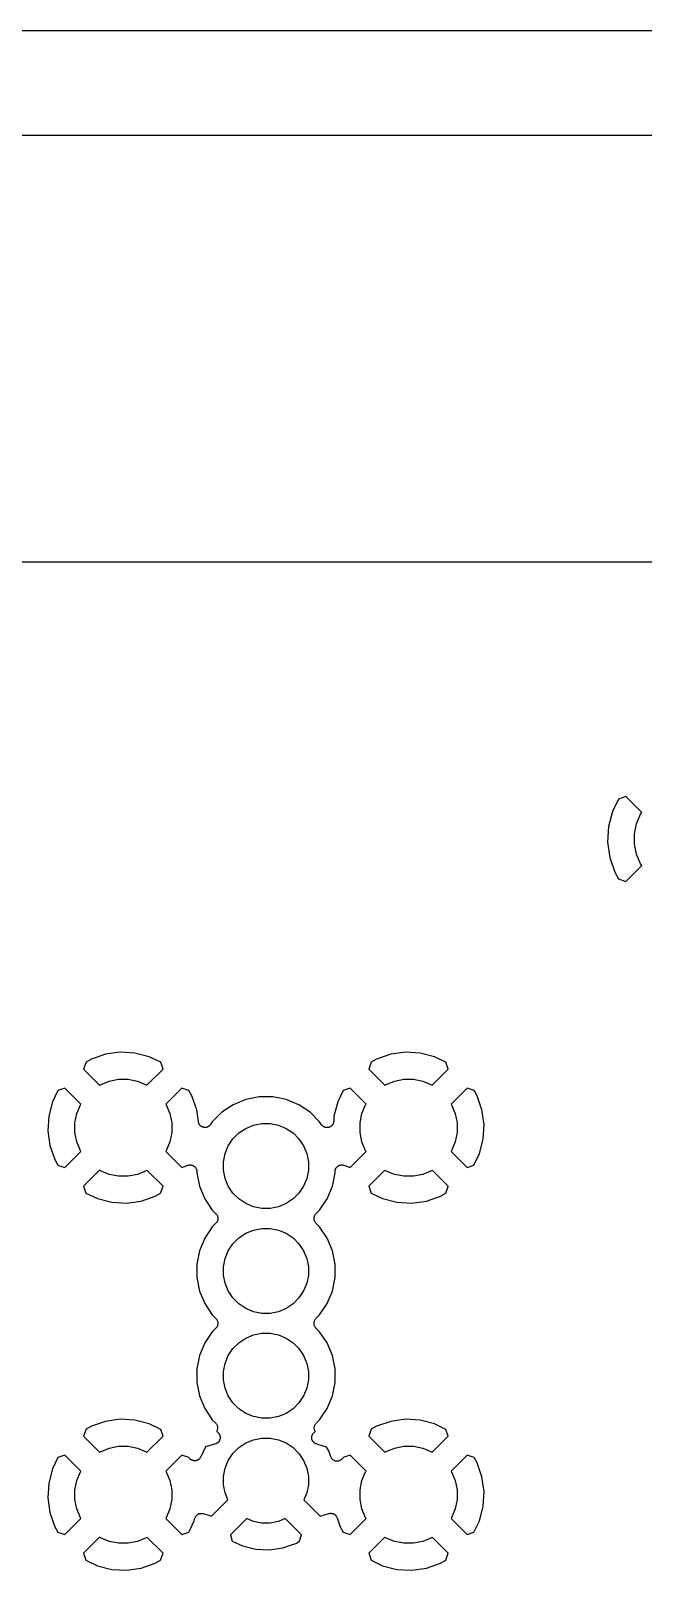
# Model space of a CAD drawing. Extents: x -66 to 211, y -177 to 13.
# Drawn here: x 91.65 to 103.33, y -16.3 to 13.06 of the extents above; entities that cross this region are included whole.
import ezdxf

# ---------------------------------------------------------------- set-up
doc = ezdxf.new("R2010")
doc.units = 0
doc.layers.add('BLACK', color=7, linetype='CONTINUOUS')

msp = doc.modelspace()

# ---------------------------------------------------------------- linework, layer by layer
at = {"layer": 'BLACK', "linetype": 'CONTINUOUS'}
for p, q in [((211.435, 13.0581), (-65.5675, 13.0581)), ((209.435, 11.0581), (-63.5675, 11.0581)), ((73.7108, 2.93375), (104.483, 2.93375)), ((102.859, -1.59703), (102.746, -1.82908)), ((102.999, -1.54631), (102.859, -1.59703)), ((103.303, -1.84957), (102.999, -1.54631)), ((102.746, -1.82908), (102.671, -2.11642)), ((103.206, -2.06351), (103.281, -1.88152)), ((103.281, -1.88152), (103.303, -1.84957)), ((102.671, -2.11642), (102.653, -2.41294)), ((103.167, -2.25671), (103.206, -2.06351)), ((103.167, -2.45369), (103.167, -2.25671)), ((102.653, -2.41294), (102.694, -2.70722)), ((103.206, -2.64689), (103.167, -2.45369)), ((102.694, -2.70722), (102.791, -2.9903)), ((102.999, -3.16409), (103.303, -2.86083)), ((103.281, -2.82888), (103.206, -2.64689)), ((103.303, -2.86083), (103.281, -2.82888)), ((102.791, -2.9903), (102.857, -3.11242)), ((102.857, -3.11242), (102.999, -3.16409)), ((93.3562, -6.42161), (93.0767, -6.461)), ((93.6381, -6.4375), (93.3562, -6.42161)), ((93.9114, -6.50807), (93.6381, -6.4375)), ((98.7962, -6.42161), (98.5167, -6.461)), ((99.0781, -6.4375), (98.7962, -6.42161)), ((99.3514, -6.50807), (99.0781, -6.4375)), ((92.7051, -6.60992), (92.6597, -6.74431)), ((92.6597, -6.74431), (92.9649, -7.04951)), ((92.8077, -6.55505), (92.7051, -6.60992)), ((93.0767, -6.461), (92.8077, -6.55505)), ((93.868, -7.04951), (94.1732, -6.74431)), ((94.1288, -6.61286), (93.9114, -6.50807)), ((94.1732, -6.74431), (94.1288, -6.61286)), ((98.1451, -6.60992), (98.0997, -6.74431)), ((98.0997, -6.74431), (98.4049, -7.04951)), ((98.2477, -6.55505), (98.1451, -6.60992)), ((98.5167, -6.461), (98.2477, -6.55505)), ((99.308, -7.04951), (99.6132, -6.74431)), ((99.5688, -6.61286), (99.3514, -6.50807)), ((99.6132, -6.74431), (99.5688, -6.61286)), ((92.9649, -7.04951), (92.9783, -7.04055)), ((92.9783, -7.04055), (93.1466, -6.97083)), ((93.1466, -6.97083), (93.3254, -6.93528)), ((93.3254, -6.93528), (93.5076, -6.93528)), ((93.5076, -6.93528), (93.6863, -6.97083)), ((93.6863, -6.97083), (93.8546, -7.04055)), ((93.8546, -7.04055), (93.868, -7.04951)), ((98.4049, -7.04951), (98.4183, -7.04055)), ((98.4183, -7.04055), (98.5866, -6.97083)), ((98.5866, -6.97083), (98.7654, -6.93528)), ((98.7654, -6.93528), (98.9476, -6.93528)), ((98.9476, -6.93528), (99.1263, -6.97083)), ((99.1263, -6.97083), (99.2946, -7.04055)), ((99.2946, -7.04055), (99.308, -7.04951)), ((92.169, -7.14791), (92.0643, -7.36536)), ((92.3005, -7.10352), (92.169, -7.14791)), ((92.6057, -7.40872), (92.3005, -7.10352)), ((94.5324, -7.10352), (94.2272, -7.40872)), ((94.6668, -7.1489), (94.5324, -7.10352)), ((94.7217, -7.25156), (94.6668, -7.1489)), ((94.8157, -7.52054), (94.7217, -7.25156)), ((95.752, -7.32293), (95.5122, -7.42228)), ((96.0066, -7.27228), (95.752, -7.32293)), ((96.2663, -7.27228), (96.0066, -7.27228)), ((96.5209, -7.32293), (96.2663, -7.27228)), ((96.7608, -7.42228), (96.5209, -7.32293)), ((97.609, -7.14791), (97.5043, -7.36536)), ((97.7405, -7.10352), (97.609, -7.14791)), ((98.0457, -7.40872), (97.7405, -7.10352)), ((99.9724, -7.10352), (99.6672, -7.40872)), ((100.107, -7.1489), (99.9724, -7.10352)), ((100.117, -7.16807), (100.107, -7.1489)), ((100.162, -7.25156), (100.117, -7.16807)), ((100.256, -7.52054), (100.162, -7.25156)), ((92.0643, -7.36536), (91.9937, -7.63867)), ((92.4915, -7.76917), (92.527, -7.59047)), ((92.527, -7.59047), (92.5967, -7.42213)), ((92.5967, -7.42213), (92.6057, -7.40872)), ((94.2272, -7.40872), (94.2362, -7.42213)), ((94.2362, -7.42213), (94.3059, -7.59047)), ((94.3059, -7.59047), (94.3415, -7.76917)), ((94.8477, -7.74757), (94.8157, -7.52054)), ((95.2963, -7.56652), (95.1127, -7.75011)), ((95.5122, -7.42228), (95.2963, -7.56652)), ((96.9766, -7.56652), (96.7608, -7.42228)), ((97.1602, -7.7501), (96.9766, -7.56652)), ((97.5043, -7.36536), (97.4337, -7.63867)), ((97.9315, -7.76917), (97.967, -7.59047)), ((97.967, -7.59047), (98.0367, -7.42213)), ((98.0367, -7.42213), (98.0457, -7.40872)), ((99.6672, -7.40872), (99.6762, -7.42213)), ((99.6762, -7.42213), (99.7459, -7.59047)), ((99.7459, -7.59047), (99.7815, -7.76917)), ((100.295, -7.80006), (100.256, -7.52054)), ((91.9937, -7.63867), (91.9778, -7.92051)), ((91.9778, -7.92051), (92.0172, -8.20002)), ((92.4915, -7.95138), (92.4915, -7.76917)), ((94.3415, -7.76917), (94.3415, -7.95138)), ((94.8485, -7.75084), (94.8477, -7.74757)), ((94.8488, -7.75419), (94.8485, -7.75084)), ((94.8514, -7.76287), (94.8488, -7.75419)), ((94.8536, -7.77166), (94.8514, -7.76287)), ((94.855, -7.77471), (94.8536, -7.77166)), ((94.856, -7.77794), (94.855, -7.77471)), ((94.8602, -7.78595), (94.856, -7.77794)), ((94.864, -7.79416), (94.8602, -7.78595)), ((94.866, -7.79688), (94.864, -7.79416)), ((94.8675, -7.79985), (94.866, -7.79688)), ((94.8732, -7.80688), (94.8675, -7.79985)), ((94.8786, -7.8142), (94.8732, -7.80688)), ((94.881, -7.81649), (94.8786, -7.8142)), ((94.8831, -7.8191), (94.881, -7.81649)), ((94.8901, -7.82488), (94.8831, -7.8191)), ((94.8967, -7.83104), (94.8901, -7.82488)), ((94.8996, -7.8328), (94.8967, -7.83104)), ((94.9022, -7.83495), (94.8996, -7.8328)), ((94.9102, -7.83928), (94.9022, -7.83495)), ((94.9179, -7.84402), (94.9102, -7.83928)), ((94.921, -7.84519), (94.9179, -7.84402)), ((94.924, -7.8468), (94.921, -7.84519)), ((94.9326, -7.84949), (94.924, -7.8468)), ((94.9411, -7.85265), (94.9326, -7.84949)), ((94.9444, -7.85319), (94.9411, -7.85265)), ((94.9476, -7.85419), (94.9444, -7.85319)), ((94.9566, -7.85516), (94.9476, -7.85419)), ((94.9656, -7.8566), (94.9566, -7.85516)), ((94.9689, -7.85648), (94.9656, -7.8566)), ((94.9723, -7.85684), (94.9689, -7.85648)), ((94.9813, -7.85605), (94.9723, -7.85684)), ((94.9903, -7.85573), (94.9813, -7.85605)), ((94.9936, -7.85496), (94.9903, -7.85573)), ((94.997, -7.85466), (94.9936, -7.85496)), ((95.0057, -7.85213), (94.997, -7.85466)), ((95.0145, -7.85006), (95.0057, -7.85213)), ((95.0175, -7.84867), (95.0145, -7.85006)), ((95.0208, -7.84773), (95.0175, -7.84867)), ((95.0288, -7.84355), (95.0208, -7.84773)), ((95.037, -7.83981), (95.0288, -7.84355)), ((95.0398, -7.83785), (95.037, -7.83981)), ((95.0428, -7.8363), (95.0398, -7.83785)), ((95.0498, -7.83064), (95.0428, -7.8363)), ((95.0572, -7.82537), (95.0498, -7.83064)), ((95.0595, -7.82292), (95.0572, -7.82537)), ((95.0621, -7.82082), (95.0595, -7.82292)), ((95.068, -7.81389), (95.0621, -7.82082)), ((95.0741, -7.8073), (95.068, -7.81389)), ((95.0759, -7.80445), (95.0741, -7.8073)), ((95.0781, -7.80187), (95.0759, -7.80445)), ((95.0791, -7.80041), (95.0781, -7.80187)), ((95.1127, -7.75011), (95.0791, -7.80041)), ((95.6201, -7.96111), (95.7528, -7.87247)), ((95.7528, -7.87247), (95.9002, -7.81141)), ((95.9002, -7.81141), (96.0567, -7.78028)), ((96.0567, -7.78028), (96.2162, -7.78028)), ((96.2162, -7.78028), (96.3727, -7.81141)), ((96.3727, -7.81141), (96.5201, -7.87247)), ((96.5201, -7.87247), (96.6528, -7.96111)), ((97.1956, -7.80305), (97.1602, -7.7501)), ((97.2011, -7.80974), (97.1956, -7.80305)), ((97.2062, -7.81676), (97.2011, -7.80974)), ((97.2089, -7.81931), (97.2062, -7.81676)), ((97.2113, -7.82221), (97.2089, -7.81931)), ((97.218, -7.82771), (97.2113, -7.82221)), ((97.2244, -7.83361), (97.218, -7.82771)), ((97.2276, -7.83558), (97.2244, -7.83361)), ((97.2304, -7.83796), (97.2276, -7.83558)), ((97.2381, -7.84206), (97.2304, -7.83796)), ((97.2455, -7.84661), (97.2381, -7.84206)), ((97.249, -7.84792), (97.2455, -7.84661)), ((97.2523, -7.84969), (97.249, -7.84792)), ((97.2606, -7.85223), (97.2523, -7.84969)), ((97.2687, -7.85526), (97.2606, -7.85223)), ((97.2724, -7.85586), (97.2687, -7.85526)), ((97.276, -7.85696), (97.2724, -7.85586)), ((97.2846, -7.85784), (97.276, -7.85696)), ((97.2932, -7.85923), (97.2846, -7.85784)), ((97.2969, -7.8591), (97.2932, -7.85923)), ((97.3006, -7.85949), (97.2969, -7.8591)), ((97.3093, -7.85868), (97.3006, -7.85949)), ((97.3179, -7.85838), (97.3093, -7.85868)), ((97.3216, -7.85753), (97.3179, -7.85838)), ((97.3253, -7.85718), (97.3216, -7.85753)), ((97.3336, -7.85471), (97.3253, -7.85718)), ((97.3421, -7.85273), (97.3336, -7.85471)), ((97.3455, -7.85118), (97.3421, -7.85273)), ((97.3491, -7.85011), (97.3455, -7.85118)), ((97.3567, -7.84608), (97.3491, -7.85011)), ((97.3646, -7.8425), (97.3567, -7.84608)), ((97.3677, -7.84032), (97.3646, -7.8425)), ((97.371, -7.83857), (97.3677, -7.84032)), ((97.3778, -7.83312), (97.371, -7.83857)), ((97.3848, -7.82808), (97.3778, -7.83312)), ((97.3874, -7.82535), (97.3848, -7.82808)), ((97.3903, -7.82299), (97.3874, -7.82535)), ((97.3958, -7.81634), (97.3903, -7.82299)), ((97.4018, -7.81002), (97.3958, -7.81634)), ((97.4038, -7.80685), (97.4018, -7.81002)), ((97.4062, -7.80396), (97.4038, -7.80685)), ((97.4103, -7.79636), (97.4062, -7.80396)), ((97.4149, -7.78901), (97.4103, -7.79636)), ((97.4163, -7.7855), (97.4149, -7.78901)), ((97.418, -7.78221), (97.4163, -7.7855)), ((97.4206, -7.77395), (97.418, -7.78221)), ((97.4237, -7.76585), (97.4206, -7.77395)), ((97.4244, -7.76214), (97.4237, -7.76585)), ((97.4255, -7.75857), (97.4244, -7.76214)), ((97.4264, -7.74996), (97.4255, -7.75857)), ((97.4279, -7.74141), (97.4264, -7.74996)), ((97.428, -7.73964), (97.4279, -7.74141)), ((97.4337, -7.63867), (97.428, -7.73964)), ((97.9315, -7.95138), (97.9315, -7.76917)), ((99.7815, -7.76917), (99.7815, -7.95138)), ((100.279, -8.08189), (100.295, -7.80006)), ((92.0172, -8.20002), (92.1112, -8.469)), ((92.527, -8.13009), (92.4915, -7.95138)), ((92.5967, -8.29843), (92.527, -8.13009)), ((94.3059, -8.13009), (94.2362, -8.29843)), ((94.3415, -7.95138), (94.3059, -8.13009)), ((95.3576, -8.35401), (95.4186, -8.2066)), ((95.4186, -8.2066), (95.5073, -8.07393)), ((95.5073, -8.07393), (95.6201, -7.96111)), ((96.6528, -7.96111), (96.7656, -8.07393)), ((96.7656, -8.07393), (96.8543, -8.2066)), ((96.8543, -8.2066), (96.9153, -8.35401)), ((97.967, -8.13009), (97.9315, -7.95138)), ((98.0367, -8.29843), (97.967, -8.13009)), ((99.7459, -8.13009), (99.6762, -8.29843)), ((99.7815, -7.95138), (99.7459, -8.13009)), ((100.209, -8.3552), (100.273, -8.10594)), ((100.273, -8.10591), (100.279, -8.08189)), ((100.273, -8.10594), (100.273, -8.10591)), ((92.1112, -8.469), (92.1661, -8.57166)), ((92.3005, -8.61704), (92.6057, -8.31184)), ((92.6057, -8.31184), (92.5967, -8.29843)), ((94.2362, -8.29843), (94.2272, -8.31184)), ((94.2272, -8.31184), (94.5324, -8.61704)), ((95.3265, -8.5105), (95.3576, -8.35401)), ((95.3265, -8.67006), (95.3265, -8.5105)), ((96.9153, -8.35401), (96.9465, -8.5105)), ((96.9465, -8.5105), (96.9465, -8.67006)), ((97.7405, -8.61704), (98.0457, -8.31184)), ((98.0457, -8.31184), (98.0367, -8.29843)), ((99.6762, -8.29843), (99.6672, -8.31184)), ((99.6672, -8.31184), (99.9724, -8.61704)), ((100.104, -8.57265), (100.209, -8.3552)), ((92.1661, -8.57166), (92.3005, -8.61704)), ((92.9649, -8.67105), (92.6597, -8.97625)), ((92.9783, -8.68), (92.9649, -8.67105)), ((93.1466, -8.74973), (92.9783, -8.68)), ((93.3254, -8.78528), (93.1466, -8.74973)), ((93.5076, -8.78528), (93.3254, -8.78528)), ((93.6863, -8.74973), (93.5076, -8.78528)), ((93.8546, -8.68), (93.6863, -8.74973)), ((93.868, -8.67105), (93.8546, -8.68)), ((94.1732, -8.97625), (93.868, -8.67105)), ((94.5324, -8.61704), (94.6508, -8.57706)), ((94.6508, -8.57706), (94.6525, -8.5765)), ((94.6525, -8.5765), (94.6602, -8.57484)), ((94.6602, -8.57484), (94.6677, -8.57263)), ((94.6677, -8.57263), (94.6722, -8.57222)), ((94.6722, -8.57222), (94.6767, -8.57124)), ((94.6767, -8.57124), (94.6846, -8.5711)), ((94.6846, -8.5711), (94.6923, -8.57039)), ((94.6923, -8.57039), (94.6969, -8.57087)), ((94.6969, -8.57087), (94.7015, -8.57078)), ((94.7015, -8.57078), (94.7092, -8.57216)), ((94.7092, -8.57216), (94.717, -8.57298)), ((94.717, -8.57298), (94.7214, -8.57434)), ((94.7214, -8.57434), (94.7259, -8.57515)), ((94.7259, -8.57515), (94.7332, -8.57799)), ((94.7332, -8.57799), (94.7407, -8.58031)), ((94.7407, -8.58031), (94.7447, -8.58249)), ((94.7447, -8.58249), (94.749, -8.58417)), ((94.749, -8.58417), (94.7556, -8.58838)), ((94.7556, -8.58838), (94.7625, -8.5921)), ((94.7625, -8.5921), (94.766, -8.59502)), ((94.766, -8.59502), (94.7699, -8.5975)), ((94.7699, -8.5975), (94.7756, -8.60291)), ((94.7756, -8.60291), (94.7816, -8.60789)), ((94.7816, -8.60789), (94.7845, -8.61145)), ((94.7845, -8.61145), (94.7878, -8.61463)), ((94.7878, -8.61463), (94.7923, -8.62104)), ((94.7923, -8.62104), (94.7972, -8.6271)), ((94.7972, -8.6271), (94.7994, -8.63116)), ((94.7994, -8.63116), (94.802, -8.63492)), ((94.802, -8.63492), (94.8052, -8.64208)), ((94.8052, -8.64208), (94.8089, -8.64899)), ((94.8089, -8.64899), (94.8102, -8.65338)), ((94.8102, -8.65338), (94.8121, -8.65759)), ((94.8121, -8.65759), (94.8138, -8.66523)), ((94.8138, -8.66523), (94.816, -8.67272)), ((94.816, -8.67272), (94.8165, -8.67729)), ((94.8165, -8.67729), (94.8175, -8.68177)), ((94.8175, -8.68177), (94.8177, -8.6896)), ((94.8177, -8.6896), (94.8185, -8.69738)), ((94.8185, -8.69738), (94.8185, -8.72009)), ((94.8185, -8.72009), (94.8691, -8.97473)), ((95.3576, -8.82655), (95.3265, -8.67006)), ((96.9465, -8.67006), (96.9153, -8.82655)), ((97.4152, -8.91742), (97.4545, -8.72009)), ((97.4545, -8.69561), (97.4553, -8.68782)), ((97.4545, -8.69738), (97.4545, -8.69561)), ((97.4545, -8.72009), (97.4545, -8.69738)), ((97.4553, -8.68782), (97.4557, -8.68001)), ((97.4557, -8.68001), (97.4567, -8.67555)), ((97.4567, -8.67555), (97.4572, -8.67098)), ((97.4572, -8.67098), (97.4596, -8.66352)), ((97.4596, -8.66352), (97.4614, -8.65591)), ((97.4614, -8.65591), (97.4633, -8.65173)), ((97.4633, -8.65173), (97.4647, -8.64735)), ((97.4647, -8.64735), (97.4685, -8.6405)), ((97.4685, -8.6405), (97.4718, -8.63338)), ((97.4718, -8.63338), (97.4745, -8.62966)), ((97.4745, -8.62966), (97.4767, -8.62563)), ((97.4767, -8.62563), (97.4817, -8.61964)), ((97.4817, -8.61964), (97.4863, -8.6133)), ((97.4863, -8.6133), (97.4896, -8.61017)), ((97.4896, -8.61017), (97.4926, -8.60665)), ((97.4926, -8.60665), (97.4987, -8.60174)), ((97.4987, -8.60174), (97.5044, -8.59641)), ((97.5044, -8.59641), (97.5083, -8.594)), ((97.5083, -8.594), (97.5119, -8.59112)), ((97.5119, -8.59112), (97.5189, -8.58749)), ((97.5189, -8.58749), (97.5255, -8.58337)), ((97.5255, -8.58337), (97.5298, -8.58176)), ((97.5298, -8.58176), (97.5339, -8.57963)), ((97.5339, -8.57963), (97.5414, -8.57743)), ((97.5414, -8.57743), (97.5487, -8.57468)), ((97.5487, -8.57468), (97.5533, -8.57393)), ((97.5533, -8.57393), (97.5577, -8.57263)), ((97.5577, -8.57263), (97.5655, -8.57193)), ((97.5655, -8.57193), (97.5732, -8.57066)), ((97.5732, -8.57066), (97.5778, -8.5708)), ((97.5778, -8.5708), (97.5823, -8.57039)), ((97.5823, -8.57039), (97.5901, -8.5712)), ((97.5901, -8.5712), (97.5979, -8.57146)), ((97.5979, -8.57146), (97.6024, -8.5725)), ((97.6024, -8.5725), (97.607, -8.57298)), ((97.607, -8.57298), (97.6145, -8.57529)), ((97.6145, -8.57529), (97.6221, -8.57706)), ((97.6221, -8.57706), (97.7405, -8.61704)), ((98.4049, -8.67105), (98.0997, -8.97625)), ((98.4183, -8.68), (98.4049, -8.67105)), ((98.5866, -8.74973), (98.4183, -8.68)), ((98.7654, -8.78528), (98.5866, -8.74973)), ((98.9476, -8.78528), (98.7654, -8.78528)), ((99.1263, -8.74973), (98.9476, -8.78528)), ((99.2946, -8.68), (99.1263, -8.74973)), ((99.308, -8.67105), (99.2946, -8.68)), ((99.6132, -8.97625), (99.308, -8.67105)), ((99.9724, -8.61704), (100.104, -8.57265)), ((92.6597, -8.97625), (92.7041, -9.1077)), ((94.1278, -9.11064), (94.1732, -8.97625)), ((94.8691, -8.97473), (94.9685, -9.21459)), ((95.4186, -8.97396), (95.3576, -8.82655)), ((95.5073, -9.10662), (95.4186, -8.97396)), ((96.8543, -8.97396), (96.7656, -9.10662)), ((96.9153, -8.82655), (96.8543, -8.97396)), ((97.3045, -9.21459), (97.4038, -8.97472)), ((97.4038, -8.97472), (97.4152, -8.91742)), ((97.4152, -8.91742), (97.4152, -8.91742)), ((98.0997, -8.97625), (98.1441, -9.1077)), ((99.5678, -9.11064), (99.6114, -8.98156)), ((99.6114, -8.98156), (99.6115, -8.98147)), ((99.6115, -8.98147), (99.6132, -8.97625)), ((92.7041, -9.1077), (92.9215, -9.21249)), ((92.9215, -9.21249), (93.1949, -9.28306)), ((93.1949, -9.28306), (93.4767, -9.29895)), ((93.4767, -9.29895), (93.7562, -9.25956)), ((93.7562, -9.25956), (94.0252, -9.16551)), ((94.0252, -9.16551), (94.1278, -9.11064)), ((94.9685, -9.21459), (95.1127, -9.43045)), ((95.6201, -9.21945), (95.5073, -9.10662)), ((95.7528, -9.30809), (95.6201, -9.21945)), ((95.9002, -9.36915), (95.7528, -9.30809)), ((96.0567, -9.40028), (95.9002, -9.36915)), ((96.3727, -9.36915), (96.2162, -9.40028)), ((96.5201, -9.30809), (96.3727, -9.36915)), ((96.6528, -9.21945), (96.5201, -9.30809)), ((96.7656, -9.10662), (96.6528, -9.21945)), ((97.1602, -9.43046), (97.3045, -9.21459)), ((98.1441, -9.1077), (98.3615, -9.21249)), ((98.3615, -9.21249), (98.6349, -9.28306)), ((98.6349, -9.28306), (98.9167, -9.29895)), ((98.9167, -9.29895), (99.1962, -9.25956)), ((99.1962, -9.25956), (99.4652, -9.16551)), ((99.4652, -9.16551), (99.5678, -9.11064)), ((95.1127, -9.43045), (95.1827, -9.50048)), ((95.1827, -9.68008), (95.1127, -9.75011)), ((95.1827, -9.50048), (95.1833, -9.50109)), ((95.1904, -9.67077), (95.1827, -9.68008)), ((95.1833, -9.50109), (95.1833, -9.50111)), ((95.1833, -9.50111), (95.1834, -9.50112)), ((95.1834, -9.50112), (95.184, -9.50174)), ((95.184, -9.50174), (95.1915, -9.51118)), ((95.198, -9.66166), (95.1904, -9.67077)), ((95.1915, -9.51118), (95.1989, -9.52037)), ((95.1982, -9.66128), (95.198, -9.66166)), ((95.1985, -9.66093), (95.1982, -9.66128)), ((95.2041, -9.65035), (95.1985, -9.66093)), ((95.1989, -9.52037), (95.1992, -9.52076)), ((95.1992, -9.52076), (95.1994, -9.52111)), ((95.1994, -9.52111), (95.205, -9.5318)), ((95.2098, -9.6399), (95.2041, -9.65035)), ((95.205, -9.5318), (95.2105, -9.54229)), ((95.21, -9.63947), (95.2098, -9.6399)), ((95.2102, -9.63908), (95.21, -9.63947)), ((95.2137, -9.62767), (95.2102, -9.63908)), ((95.2105, -9.54229), (95.2106, -9.54272)), ((95.2106, -9.54272), (95.2108, -9.54312)), ((95.2108, -9.54312), (95.2142, -9.55457)), ((95.2172, -9.61625), (95.2137, -9.62767)), ((95.2142, -9.55457), (95.2176, -9.56605)), ((95.2173, -9.61581), (95.2172, -9.61625)), ((95.2174, -9.61538), (95.2173, -9.61581)), ((95.2186, -9.60352), (95.2174, -9.61538)), ((95.2176, -9.56605), (95.2176, -9.56649)), ((95.2176, -9.56649), (95.2178, -9.56692)), ((95.2178, -9.56692), (95.2188, -9.57882)), ((95.2199, -9.59161), (95.2186, -9.60352)), ((95.2188, -9.57882), (95.2199, -9.59072)), ((95.2199, -9.59072), (95.2199, -9.59117)), ((95.2199, -9.59117), (95.2199, -9.59161)), ((96.2162, -9.40028), (96.0567, -9.40028)), ((97.053, -9.58895), (97.0543, -9.57705)), ((97.053, -9.58939), (97.053, -9.58895)), ((97.053, -9.58984), (97.053, -9.58939)), ((97.0541, -9.60167), (97.053, -9.58984)), ((97.0552, -9.61364), (97.0541, -9.60167)), ((97.0543, -9.57705), (97.0555, -9.56518)), ((97.0553, -9.61407), (97.0552, -9.61364)), ((97.0553, -9.61451), (97.0553, -9.61407)), ((97.0587, -9.62589), (97.0553, -9.61451)), ((97.0555, -9.56518), (97.0556, -9.56475)), ((97.0556, -9.56475), (97.0557, -9.56431)), ((97.0557, -9.56431), (97.0593, -9.55289)), ((97.0621, -9.63744), (97.0587, -9.62589)), ((97.0593, -9.55289), (97.0628, -9.54148)), ((97.0623, -9.63784), (97.0621, -9.63744)), ((97.0624, -9.63827), (97.0623, -9.63784)), ((97.068, -9.64885), (97.0624, -9.63827)), ((97.0628, -9.54148), (97.063, -9.54109)), ((97.063, -9.54109), (97.0631, -9.54066)), ((97.0631, -9.54066), (97.0689, -9.5301)), ((97.0735, -9.65945), (97.068, -9.64885)), ((97.0689, -9.5301), (97.0745, -9.51963)), ((97.0738, -9.65979), (97.0735, -9.65945)), ((97.074, -9.66019), (97.0738, -9.65979)), ((97.0815, -9.6695), (97.074, -9.66019)), ((97.0745, -9.51963), (97.0747, -9.51929)), ((97.0747, -9.51929), (97.075, -9.51889)), ((97.075, -9.51889), (97.0826, -9.50972)), ((97.089, -9.67882), (97.0815, -9.6695)), ((97.0826, -9.50972), (97.0902, -9.50048)), ((97.0896, -9.67943), (97.089, -9.67882)), ((97.0896, -9.67945), (97.0896, -9.67943)), ((97.0896, -9.67947), (97.0896, -9.67945)), ((97.0902, -9.68008), (97.0896, -9.67947)), ((97.0902, -9.50048), (97.1602, -9.43046)), ((97.1602, -9.7501), (97.0902, -9.68008)), ((94.9685, -9.96597), (94.8691, -10.2058)), ((95.1127, -9.75011), (94.9685, -9.96597)), ((95.5073, -10.0739), (95.6201, -9.96111)), ((95.6201, -9.96111), (95.7528, -9.87247)), ((95.7528, -9.87247), (95.9002, -9.81141)), ((95.9002, -9.81141), (96.0567, -9.78028)), ((96.0567, -9.78028), (96.2162, -9.78028)), ((96.2162, -9.78028), (96.3727, -9.81141)), ((96.3727, -9.81141), (96.5201, -9.87247)), ((96.5201, -9.87247), (96.6528, -9.96111)), ((96.6528, -9.96111), (96.7656, -10.0739)), ((97.3045, -9.96597), (97.1602, -9.7501)), ((97.4038, -10.2058), (97.3045, -9.96597)), ((94.8691, -10.2058), (94.8185, -10.4605)), ((95.3576, -10.354), (95.4186, -10.2066)), ((95.4186, -10.2066), (95.5073, -10.0739)), ((96.7656, -10.0739), (96.8543, -10.2066)), ((96.8543, -10.2066), (96.9153, -10.354)), ((97.4545, -10.4605), (97.4038, -10.2058)), ((94.8185, -10.4605), (94.8185, -10.7201)), ((95.3265, -10.5105), (95.3576, -10.354)), ((95.3265, -10.6701), (95.3265, -10.5105)), ((96.9153, -10.354), (96.9465, -10.5105)), ((96.9465, -10.5105), (96.9465, -10.6701)), ((97.4545, -10.7201), (97.4545, -10.4605)), ((94.8185, -10.7201), (94.8691, -10.9747)), ((95.3576, -10.8265), (95.3265, -10.6701)), ((95.4186, -10.974), (95.3576, -10.8265)), ((96.9153, -10.8265), (96.8543, -10.974)), ((96.9465, -10.6701), (96.9153, -10.8265)), ((97.4038, -10.9747), (97.4545, -10.7201)), ((94.8691, -10.9747), (94.9685, -11.2146)), ((95.5073, -11.1066), (95.4186, -10.974)), ((95.6201, -11.2194), (95.5073, -11.1066)), ((96.7656, -11.1066), (96.6528, -11.2194)), ((96.8543, -10.974), (96.7656, -11.1066)), ((97.3045, -11.2146), (97.4038, -10.9747)), ((94.9685, -11.2146), (95.1127, -11.4305)), ((95.1127, -11.4305), (95.1827, -11.5005)), ((95.7528, -11.3081), (95.6201, -11.2194)), ((95.9002, -11.3692), (95.7528, -11.3081)), ((96.0567, -11.4003), (95.9002, -11.3692)), ((96.2162, -11.4003), (96.0567, -11.4003)), ((96.3727, -11.3692), (96.2162, -11.4003)), ((96.5201, -11.3081), (96.3727, -11.3692)), ((96.6528, -11.2194), (96.5201, -11.3081)), ((97.0902, -11.5005), (97.1602, -11.4305)), ((97.1602, -11.4305), (97.3045, -11.2146)), ((95.1827, -11.6801), (95.1127, -11.7501)), ((95.1827, -11.5005), (95.1833, -11.5011)), ((95.1904, -11.6708), (95.1827, -11.6801)), ((95.1833, -11.5011), (95.1833, -11.5011)), ((95.1833, -11.5011), (95.1834, -11.5011)), ((95.1834, -11.5011), (95.184, -11.5017)), ((95.184, -11.5017), (95.1915, -11.5112)), ((95.198, -11.6617), (95.1904, -11.6708)), ((95.1915, -11.5112), (95.1989, -11.5204)), ((95.1982, -11.6613), (95.198, -11.6617)), ((95.1985, -11.6609), (95.1982, -11.6613)), ((95.2041, -11.6503), (95.1985, -11.6609)), ((95.1989, -11.5204), (95.1992, -11.5208)), ((95.1992, -11.5208), (95.1994, -11.5211)), ((95.1994, -11.5211), (95.205, -11.5318)), ((95.2098, -11.6399), (95.2041, -11.6503)), ((95.205, -11.5318), (95.2105, -11.5423)), ((95.21, -11.6395), (95.2098, -11.6399)), ((95.2102, -11.6391), (95.21, -11.6395)), ((95.2137, -11.6277), (95.2102, -11.6391)), ((95.2105, -11.5423), (95.2106, -11.5427)), ((95.2106, -11.5427), (95.2108, -11.5431)), ((95.2108, -11.5431), (95.2142, -11.5546)), ((95.2172, -11.6162), (95.2137, -11.6277)), ((95.2142, -11.5546), (95.2176, -11.566)), ((95.2173, -11.6158), (95.2172, -11.6162)), ((95.2174, -11.6154), (95.2173, -11.6158)), ((95.2186, -11.6035), (95.2174, -11.6154)), ((95.2176, -11.566), (95.2176, -11.5665)), ((95.2176, -11.5665), (95.2178, -11.5669)), ((95.2178, -11.5669), (95.2188, -11.5788)), ((95.2199, -11.5916), (95.2186, -11.6035)), ((95.2188, -11.5788), (95.2199, -11.5907)), ((95.2199, -11.5907), (95.2199, -11.5912)), ((95.2199, -11.5912), (95.2199, -11.5916)), ((97.053, -11.5889), (97.0543, -11.5771)), ((97.053, -11.5894), (97.053, -11.5889)), ((97.053, -11.5898), (97.053, -11.5894)), ((97.0541, -11.6017), (97.053, -11.5898)), ((97.0552, -11.6136), (97.0541, -11.6017)), ((97.0543, -11.5771), (97.0555, -11.5652)), ((97.0553, -11.6141), (97.0552, -11.6136)), ((97.0553, -11.6145), (97.0553, -11.6141)), ((97.0587, -11.6259), (97.0553, -11.6145)), ((97.0555, -11.5652), (97.0556, -11.5647)), ((97.0556, -11.5647), (97.0557, -11.5643)), ((97.0557, -11.5643), (97.0593, -11.5529)), ((97.0621, -11.6374), (97.0587, -11.6259)), ((97.0593, -11.5529), (97.0628, -11.5415)), ((97.0623, -11.6378), (97.0621, -11.6374)), ((97.0624, -11.6383), (97.0623, -11.6378)), ((97.068, -11.6488), (97.0624, -11.6383)), ((97.0628, -11.5415), (97.063, -11.5411)), ((97.063, -11.5411), (97.0631, -11.5407)), ((97.0631, -11.5407), (97.0689, -11.5301)), ((97.0735, -11.6594), (97.068, -11.6488)), ((97.0689, -11.5301), (97.0745, -11.5196)), ((97.0738, -11.6598), (97.0735, -11.6594)), ((97.074, -11.6602), (97.0738, -11.6598)), ((97.0815, -11.6695), (97.074, -11.6602)), ((97.0745, -11.5196), (97.0747, -11.5193)), ((97.0747, -11.5193), (97.075, -11.5189)), ((97.075, -11.5189), (97.0826, -11.5097)), ((97.089, -11.6788), (97.0815, -11.6695)), ((97.0826, -11.5097), (97.0902, -11.5005)), ((97.0896, -11.6794), (97.089, -11.6788)), ((97.0896, -11.6795), (97.0896, -11.6794)), ((97.0902, -11.6801), (97.0896, -11.6795)), ((97.0896, -11.6795), (97.0896, -11.6795)), ((97.1602, -11.7501), (97.0902, -11.6801)), ((94.9685, -11.966), (94.8691, -12.2058)), ((95.1127, -11.7501), (94.9685, -11.966)), ((95.5073, -12.0739), (95.6201, -11.9611)), ((95.6201, -11.9611), (95.7528, -11.8725)), ((95.7528, -11.8725), (95.9002, -11.8114)), ((95.9002, -11.8114), (96.0567, -11.7803)), ((96.0567, -11.7803), (96.2162, -11.7803)), ((96.2162, -11.7803), (96.3727, -11.8114)), ((96.3727, -11.8114), (96.5201, -11.8725)), ((96.5201, -11.8725), (96.6528, -11.9611)), ((96.6528, -11.9611), (96.7656, -12.0739)), ((97.3045, -11.966), (97.1602, -11.7501)), ((97.4038, -12.2058), (97.3045, -11.966)), ((94.8691, -12.2058), (94.8185, -12.4605)), ((95.3576, -12.354), (95.4186, -12.2066)), ((95.4186, -12.2066), (95.5073, -12.0739)), ((96.7656, -12.0739), (96.8543, -12.2066)), ((96.8543, -12.2066), (96.9153, -12.354)), ((97.4545, -12.4605), (97.4038, -12.2058)), ((94.8185, -12.4605), (94.8185, -12.7201)), ((95.3265, -12.5105), (95.3576, -12.354)), ((95.3265, -12.6701), (95.3265, -12.5105)), ((96.9153, -12.354), (96.9465, -12.5105)), ((96.9465, -12.5105), (96.9465, -12.6701)), ((97.4545, -12.7201), (97.4545, -12.4605)), ((94.8185, -12.7201), (94.8691, -12.9747)), ((95.3576, -12.8265), (95.3265, -12.6701)), ((95.4186, -12.974), (95.3576, -12.8265)), ((96.9153, -12.8265), (96.8543, -12.974)), ((96.9465, -12.6701), (96.9153, -12.8265)), ((97.4038, -12.9747), (97.4545, -12.7201)), ((94.8691, -12.9747), (94.9685, -13.2146)), ((95.5073, -13.1066), (95.4186, -12.974)), ((95.6201, -13.2194), (95.5073, -13.1066)), ((96.7656, -13.1066), (96.6528, -13.2194)), ((96.8543, -12.974), (96.7656, -13.1066)), ((97.3045, -13.2146), (97.4038, -12.9747)), ((93.0767, -13.461), (92.8077, -13.555)), ((93.3562, -13.4216), (93.0767, -13.461)), ((93.6381, -13.4375), (93.3562, -13.4216)), ((93.9114, -13.5081), (93.6381, -13.4375)), ((94.9685, -13.2146), (95.1127, -13.4305)), ((95.1127, -13.4305), (95.1782, -13.496)), ((95.1782, -13.496), (95.1788, -13.4966)), ((95.1788, -13.4966), (95.1788, -13.4966)), ((95.1788, -13.4966), (95.1789, -13.4966)), ((95.1789, -13.4966), (95.1795, -13.4972)), ((95.1795, -13.4972), (95.1869, -13.5066)), ((95.7528, -13.3081), (95.6201, -13.2194)), ((95.9002, -13.3692), (95.7528, -13.3081)), ((96.0567, -13.4003), (95.9002, -13.3692)), ((96.2162, -13.4003), (96.0567, -13.4003)), ((96.3727, -13.3692), (96.2162, -13.4003)), ((96.5201, -13.3081), (96.3727, -13.3692)), ((96.6528, -13.2194), (96.5201, -13.3081)), ((97.0871, -13.5052), (97.0947, -13.496)), ((97.0947, -13.496), (97.1602, -13.4305)), ((97.1602, -13.4305), (97.3045, -13.2146)), ((98.5167, -13.461), (98.2477, -13.555)), ((98.7962, -13.4216), (98.5167, -13.461)), ((99.0781, -13.4375), (98.7962, -13.4216)), ((99.3514, -13.5081), (99.0781, -13.4375)), ((92.7051, -13.6099), (92.6597, -13.7443)), ((92.6597, -13.7443), (92.9649, -14.0495)), ((92.8077, -13.555), (92.7051, -13.6099)), ((93.868, -14.0495), (94.1732, -13.7443)), ((94.1288, -13.6129), (93.9114, -13.5081)), ((94.1732, -13.7443), (94.1288, -13.6129)), ((95.1869, -13.5066), (95.1944, -13.5159)), ((95.1944, -13.5159), (95.1946, -13.5163)), ((95.1946, -13.5163), (95.1949, -13.5166)), ((95.1949, -13.5166), (95.2004, -13.5272)), ((95.1996, -13.6459), (95.197, -13.6508)), ((95.197, -13.6508), (95.2264, -13.6802)), ((95.2053, -13.6354), (95.1996, -13.6459)), ((95.2004, -13.5272), (95.206, -13.5378)), ((95.2054, -13.635), (95.2053, -13.6354)), ((95.2057, -13.6346), (95.2054, -13.635)), ((95.2092, -13.6231), (95.2057, -13.6346)), ((95.206, -13.5378), (95.2061, -13.5382)), ((95.2061, -13.5382), (95.2063, -13.5386)), ((95.2063, -13.5386), (95.2096, -13.55)), ((95.2127, -13.6117), (95.2092, -13.6231)), ((95.2096, -13.55), (95.2131, -13.5615)), ((95.2128, -13.6113), (95.2127, -13.6117)), ((95.2129, -13.6109), (95.2128, -13.6113)), ((95.2141, -13.599), (95.2129, -13.6109)), ((95.2131, -13.5615), (95.2131, -13.562)), ((95.2131, -13.562), (95.2132, -13.5624)), ((95.2132, -13.5624), (95.2143, -13.5743)), ((95.2154, -13.5871), (95.2141, -13.599)), ((95.2143, -13.5743), (95.2154, -13.5862)), ((95.2154, -13.5862), (95.2154, -13.5867)), ((95.2154, -13.5867), (95.2154, -13.5871)), ((95.2264, -13.6802), (95.2277, -13.6815)), ((95.2277, -13.6815), (95.2316, -13.6864)), ((95.2316, -13.6864), (95.2359, -13.6909)), ((95.2359, -13.6909), (95.2393, -13.6961)), ((95.2393, -13.6961), (95.2431, -13.7009)), ((95.2431, -13.7009), (95.246, -13.7064)), ((95.246, -13.7064), (95.2494, -13.7117)), ((95.2494, -13.7117), (95.2517, -13.7174)), ((95.2517, -13.7174), (95.2545, -13.7229)), ((95.2545, -13.7229), (95.2563, -13.7289)), ((95.2563, -13.7289), (95.2586, -13.7347)), ((95.2586, -13.7347), (95.2597, -13.7408)), ((95.2609, -13.796), (95.2591, -13.802)), ((95.2597, -13.7408), (95.2614, -13.7467)), ((95.2616, -13.7899), (95.2609, -13.796)), ((95.2614, -13.7467), (95.262, -13.7529)), ((95.2629, -13.7839), (95.2616, -13.7899)), ((95.262, -13.7529), (95.2631, -13.7591)), ((95.2636, -13.7714), (95.2629, -13.7776)), ((95.2629, -13.7776), (95.2629, -13.7839)), ((95.2631, -13.7591), (95.2631, -13.7652)), ((95.2631, -13.7652), (95.2636, -13.7714)), ((95.9002, -13.8114), (96.0567, -13.7803)), ((96.0567, -13.7803), (96.2162, -13.7803)), ((96.2162, -13.7803), (96.3727, -13.8114)), ((97.0093, -13.7696), (97.0099, -13.7635)), ((97.0099, -13.7758), (97.0093, -13.7696)), ((97.0099, -13.7573), (97.0112, -13.7512)), ((97.0099, -13.7635), (97.0099, -13.7573)), ((97.0099, -13.7821), (97.0099, -13.7758)), ((97.0111, -13.7882), (97.0099, -13.7821)), ((97.0116, -13.7943), (97.0111, -13.7882)), ((97.0112, -13.7512), (97.0118, -13.7449)), ((97.0134, -13.8003), (97.0116, -13.7943)), ((97.0118, -13.7449), (97.0136, -13.739)), ((97.0136, -13.739), (97.0148, -13.733)), ((97.0148, -13.733), (97.0172, -13.7272)), ((97.0172, -13.7272), (97.0191, -13.7212)), ((97.0191, -13.7212), (97.022, -13.7158)), ((97.022, -13.7158), (97.0243, -13.7101)), ((97.0243, -13.7101), (97.0278, -13.7049)), ((97.0278, -13.7049), (97.0308, -13.6994)), ((97.0308, -13.6994), (97.0347, -13.6946)), ((97.0347, -13.6946), (97.0381, -13.6895)), ((97.0381, -13.6895), (97.0425, -13.6851)), ((97.0425, -13.6851), (97.0465, -13.6802)), ((97.0465, -13.6802), (97.0759, -13.6509)), ((97.0575, -13.5844), (97.0588, -13.5726)), ((97.0576, -13.5849), (97.0575, -13.5844)), ((97.0575, -13.5853), (97.0576, -13.5849)), ((97.0586, -13.5972), (97.0575, -13.5853)), ((97.0597, -13.6091), (97.0586, -13.5972)), ((97.0588, -13.5726), (97.06, -13.5607)), ((97.0598, -13.6096), (97.0597, -13.6091)), ((97.0598, -13.61), (97.0598, -13.6096)), ((97.0632, -13.6214), (97.0598, -13.61)), ((97.06, -13.5607), (97.0601, -13.5602)), ((97.0601, -13.5602), (97.0602, -13.5598)), ((97.0602, -13.5598), (97.0638, -13.5484)), ((97.0666, -13.6329), (97.0632, -13.6214)), ((97.0638, -13.5484), (97.0673, -13.537)), ((97.0668, -13.6333), (97.0666, -13.6329)), ((97.0669, -13.6338), (97.0668, -13.6333)), ((97.0725, -13.6443), (97.0669, -13.6338)), ((97.0673, -13.537), (97.0675, -13.5366)), ((97.0675, -13.5366), (97.0676, -13.5361)), ((97.0676, -13.5361), (97.0734, -13.5256)), ((97.0759, -13.6509), (97.0725, -13.6443)), ((97.0734, -13.5256), (97.079, -13.5151)), ((97.079, -13.5151), (97.0793, -13.5148)), ((97.0793, -13.5148), (97.0795, -13.5144)), ((97.0795, -13.5144), (97.0871, -13.5052)), ((98.1451, -13.6099), (98.0997, -13.7443)), ((98.0997, -13.7443), (98.4049, -14.0495)), ((98.2477, -13.555), (98.1451, -13.6099)), ((99.308, -14.0495), (99.6132, -13.7443)), ((99.5688, -13.6129), (99.3514, -13.5081)), ((99.6132, -13.7443), (99.5688, -13.6129)), ((92.9649, -14.0495), (92.9783, -14.0406)), ((92.9783, -14.0406), (93.1466, -13.9708)), ((93.1466, -13.9708), (93.3254, -13.9353)), ((93.3254, -13.9353), (93.5076, -13.9353)), ((93.5076, -13.9353), (93.6863, -13.9708)), ((93.6863, -13.9708), (93.8546, -14.0406)), ((93.8546, -14.0406), (93.868, -14.0495)), ((94.9821, -13.9484), (94.8915, -14.1396)), ((95.1728, -13.8918), (94.9821, -13.9484)), ((95.1786, -13.8894), (95.1728, -13.8918)), ((95.1846, -13.8876), (95.1786, -13.8894)), ((95.19, -13.8848), (95.1846, -13.8876)), ((95.1957, -13.8824), (95.19, -13.8848)), ((95.201, -13.879), (95.1957, -13.8824)), ((95.2065, -13.8761), (95.201, -13.879)), ((95.2113, -13.8722), (95.2065, -13.8761)), ((95.2164, -13.8688), (95.2113, -13.8722)), ((95.2209, -13.8644), (95.2164, -13.8688)), ((95.2258, -13.8605), (95.2209, -13.8644)), ((95.2297, -13.8557), (95.2258, -13.8605)), ((95.2341, -13.8514), (95.2297, -13.8557)), ((95.2376, -13.8462), (95.2341, -13.8514)), ((95.2417, -13.8414), (95.2376, -13.8462)), ((95.2446, -13.836), (95.2417, -13.8414)), ((95.2481, -13.8309), (95.2446, -13.836)), ((95.2505, -13.8252), (95.2481, -13.8309)), ((95.2535, -13.8197), (95.2505, -13.8252)), ((95.2554, -13.8138), (95.2535, -13.8197)), ((95.2578, -13.8081), (95.2554, -13.8138)), ((95.2591, -13.802), (95.2578, -13.8081)), ((95.4186, -14.2066), (95.5073, -14.0739)), ((95.5073, -14.0739), (95.6201, -13.9611)), ((95.6201, -13.9611), (95.7528, -13.8725)), ((95.7528, -13.8725), (95.9002, -13.8114)), ((96.3727, -13.8114), (96.5201, -13.8725)), ((96.5201, -13.8725), (96.6528, -13.9611)), ((96.6528, -13.9611), (96.7656, -14.0739)), ((96.7656, -14.0739), (96.8543, -14.2066)), ((97.0146, -13.8064), (97.0134, -13.8003)), ((97.017, -13.8121), (97.0146, -13.8064)), ((97.0187, -13.818), (97.017, -13.8121)), ((97.0216, -13.8236), (97.0187, -13.818)), ((97.024, -13.8294), (97.0216, -13.8236)), ((97.0274, -13.8345), (97.024, -13.8294)), ((97.0303, -13.84), (97.0274, -13.8345)), ((97.0342, -13.8448), (97.0303, -13.84)), ((97.0377, -13.8501), (97.0342, -13.8448)), ((97.042, -13.8544), (97.0377, -13.8501)), ((97.0459, -13.8592), (97.042, -13.8544)), ((97.0507, -13.8632), (97.0459, -13.8592)), ((97.0551, -13.8677), (97.0507, -13.8632)), ((97.0602, -13.8711), (97.0551, -13.8677)), ((97.0649, -13.8751), (97.0602, -13.8711)), ((97.0704, -13.8781), (97.0649, -13.8751)), ((97.0756, -13.8816), (97.0704, -13.8781)), ((97.0813, -13.884), (97.0756, -13.8816)), ((97.0867, -13.8869), (97.0813, -13.884)), ((97.0927, -13.8888), (97.0867, -13.8869)), ((97.0984, -13.8913), (97.0927, -13.8888)), ((97.1001, -13.8918), (97.0984, -13.8913)), ((97.1281, -13.9001), (97.1001, -13.8918)), ((97.2943, -13.9495), (97.1281, -13.9001)), ((97.1281, -13.9001), (97.1281, -13.9001)), ((97.3331, -14.0221), (97.2943, -13.9495)), ((97.3742, -14.1372), (97.3331, -14.0221)), ((98.4049, -14.0495), (98.4183, -14.0406)), ((98.4183, -14.0406), (98.5866, -13.9708)), ((98.5866, -13.9708), (98.7654, -13.9353)), ((98.7654, -13.9353), (98.9476, -13.9353)), ((98.9476, -13.9353), (99.1263, -13.9708)), ((99.1263, -13.9708), (99.2946, -14.0406)), ((99.2946, -14.0406), (99.308, -14.0495)), ((92.0643, -14.3654), (91.9937, -14.6387)), ((92.169, -14.1479), (92.0643, -14.3654)), ((92.3005, -14.1035), (92.169, -14.1479)), ((92.6057, -14.4087), (92.3005, -14.1035)), ((94.5324, -14.1035), (94.2272, -14.4087)), ((94.6671, -14.149), (94.5324, -14.1035)), ((94.6675, -14.1499), (94.6671, -14.149)), ((94.6732, -14.1577), (94.6675, -14.1499)), ((94.6785, -14.1657), (94.6732, -14.1577)), ((94.6805, -14.1677), (94.6785, -14.1657)), ((94.6822, -14.1699), (94.6805, -14.1677)), ((94.6892, -14.1764), (94.6822, -14.1699)), ((94.696, -14.1832), (94.6892, -14.1764)), ((94.6984, -14.1848), (94.696, -14.1832)), ((94.7004, -14.1867), (94.6984, -14.1848)), ((94.7086, -14.1917), (94.7004, -14.1867)), ((94.7166, -14.197), (94.7086, -14.1917)), ((94.7192, -14.1981), (94.7166, -14.197)), ((94.7216, -14.1996), (94.7192, -14.1981)), ((94.7306, -14.2029), (94.7216, -14.1996)), ((94.7395, -14.2066), (94.7306, -14.2029)), ((94.7422, -14.2071), (94.7395, -14.2066)), ((94.7448, -14.2081), (94.7422, -14.2071)), ((94.7543, -14.2096), (94.7448, -14.2081)), ((94.7638, -14.2115), (94.7543, -14.2096)), ((94.7666, -14.2115), (94.7638, -14.2115)), ((94.7693, -14.212), (94.7666, -14.2115)), ((94.7789, -14.2116), (94.7693, -14.212)), ((94.7886, -14.2116), (94.7789, -14.2116)), ((94.7913, -14.2111), (94.7886, -14.2116)), ((94.7941, -14.211), (94.7913, -14.2111)), ((94.8034, -14.2088), (94.7941, -14.211)), ((94.8129, -14.2069), (94.8034, -14.2088)), ((94.8155, -14.2059), (94.8129, -14.2069)), ((94.8182, -14.2052), (94.8155, -14.2059)), ((94.8269, -14.2012), (94.8182, -14.2052)), ((94.8359, -14.1976), (94.8269, -14.2012)), ((94.8382, -14.1961), (94.8359, -14.1976)), ((94.8407, -14.1949), (94.8382, -14.1961)), ((94.8485, -14.1893), (94.8407, -14.1949)), ((94.8566, -14.184), (94.8485, -14.1893)), ((94.8586, -14.182), (94.8566, -14.184)), ((94.8608, -14.1804), (94.8586, -14.182)), ((94.8674, -14.1734), (94.8608, -14.1804)), ((94.8742, -14.1666), (94.8674, -14.1734)), ((94.8758, -14.1643), (94.8742, -14.1666)), ((94.8777, -14.1623), (94.8758, -14.1643)), ((94.8828, -14.1541), (94.8777, -14.1623)), ((94.8882, -14.1461), (94.8828, -14.1541)), ((94.8893, -14.1436), (94.8882, -14.1461)), ((94.8908, -14.1412), (94.8893, -14.1436)), ((94.8915, -14.1396), (94.8908, -14.1412)), ((95.3265, -14.5105), (95.3576, -14.354)), ((95.3576, -14.354), (95.4186, -14.2066)), ((96.8543, -14.2066), (96.9153, -14.354)), ((96.9153, -14.354), (96.9465, -14.5105)), ((97.3792, -14.1478), (97.3742, -14.1372)), ((97.3841, -14.1585), (97.3792, -14.1478)), ((97.3845, -14.1591), (97.3841, -14.1585)), ((97.3848, -14.1596), (97.3845, -14.1591)), ((97.3917, -14.169), (97.3848, -14.1596)), ((97.3986, -14.1786), (97.3917, -14.169)), ((97.3991, -14.1791), (97.3986, -14.1786)), ((97.3995, -14.1796), (97.3991, -14.1791)), ((97.4082, -14.1875), (97.3995, -14.1796)), ((97.4168, -14.1955), (97.4082, -14.1875)), ((97.4173, -14.1958), (97.4168, -14.1955)), ((97.4178, -14.1963), (97.4173, -14.1958)), ((97.4279, -14.2023), (97.4178, -14.1963)), ((97.4379, -14.2085), (97.4279, -14.2023)), ((97.4385, -14.2088), (97.4379, -14.2085)), ((97.439, -14.2091), (97.4385, -14.2088)), ((97.4501, -14.2131), (97.439, -14.2091)), ((97.4611, -14.2172), (97.4501, -14.2131)), ((97.4617, -14.2173), (97.4611, -14.2172)), ((97.4623, -14.2175), (97.4617, -14.2173)), ((97.474, -14.2194), (97.4623, -14.2175)), ((97.4855, -14.2212), (97.474, -14.2194)), ((97.4862, -14.2212), (97.4855, -14.2212)), ((97.4868, -14.2213), (97.4862, -14.2212)), ((97.4986, -14.2208), (97.4868, -14.2213)), ((97.5103, -14.2204), (97.4986, -14.2208)), ((97.5109, -14.2203), (97.5103, -14.2204)), ((97.5116, -14.2203), (97.5109, -14.2203)), ((97.523, -14.2175), (97.5116, -14.2203)), ((97.5345, -14.2148), (97.523, -14.2175)), ((97.535, -14.2146), (97.5345, -14.2148)), ((97.5356, -14.2144), (97.535, -14.2146)), ((97.5464, -14.2094), (97.5356, -14.2144)), ((97.557, -14.2046), (97.5464, -14.2094)), ((97.5576, -14.2043), (97.557, -14.2046)), ((97.5581, -14.204), (97.5576, -14.2043)), ((97.5677, -14.1971), (97.5581, -14.204)), ((97.5772, -14.1903), (97.5677, -14.1971)), ((97.5777, -14.1898), (97.5772, -14.1903)), ((97.5782, -14.1894), (97.5777, -14.1898)), ((97.5862, -14.1808), (97.5782, -14.1894)), ((97.5942, -14.1722), (97.5862, -14.1808)), ((97.5946, -14.1717), (97.5942, -14.1722)), ((97.595, -14.1712), (97.5946, -14.1717)), ((97.6011, -14.1612), (97.595, -14.1712)), ((97.6074, -14.1512), (97.6011, -14.1612)), ((97.608, -14.1501), (97.6074, -14.1512)), ((97.6082, -14.1496), (97.608, -14.1501)), ((97.608, -14.1501), (97.608, -14.1501)), ((97.608, -14.1501), (97.608, -14.1501)), ((97.609, -14.1479), (97.6082, -14.1496)), ((97.7405, -14.1035), (97.609, -14.1479)), ((98.0457, -14.4087), (97.7405, -14.1035)), ((99.9724, -14.1035), (99.6672, -14.4087)), ((100.107, -14.1489), (99.9724, -14.1035)), ((100.162, -14.2516), (100.107, -14.1489)), ((100.256, -14.5205), (100.162, -14.2516)), ((91.9937, -14.6387), (91.9778, -14.9205)), ((92.4915, -14.7692), (92.527, -14.5905)), ((92.527, -14.5905), (92.5967, -14.4221)), ((92.5967, -14.4221), (92.6057, -14.4087)), ((94.2272, -14.4087), (94.2362, -14.4221)), ((94.2362, -14.4221), (94.3059, -14.5905)), ((94.3059, -14.5905), (94.3415, -14.7692)), ((95.3265, -14.6701), (95.3265, -14.5105)), ((95.3576, -14.8265), (95.3265, -14.6701)), ((96.9465, -14.6701), (96.9153, -14.8265)), ((96.9465, -14.5105), (96.9465, -14.6701)), ((97.9315, -14.7692), (97.967, -14.5905)), ((97.967, -14.5905), (98.0367, -14.4221)), ((98.0367, -14.4221), (98.0457, -14.4087)), ((99.6672, -14.4087), (99.6762, -14.4221)), ((99.6762, -14.4221), (99.7459, -14.5905)), ((99.7459, -14.5905), (99.7815, -14.7692)), ((100.295, -14.8001), (100.256, -14.5205)), ((91.9778, -14.9205), (92.0172, -15.2)), ((92.4915, -14.9514), (92.4915, -14.7692)), ((92.527, -15.1301), (92.4915, -14.9514)), ((94.3415, -14.9514), (94.3059, -15.1301)), ((94.3415, -14.7692), (94.3415, -14.9514)), ((95.1003, -15.2672), (95.4113, -14.9562)), ((95.4113, -14.9562), (95.3576, -14.8265)), ((96.9153, -14.8265), (96.8616, -14.9562)), ((96.8616, -14.9562), (97.1726, -15.2672)), ((97.9315, -14.9514), (97.9315, -14.7692)), ((97.967, -15.1301), (97.9315, -14.9514)), ((99.7815, -14.9514), (99.7459, -15.1301)), ((99.7815, -14.7692), (99.7815, -14.9514)), ((100.279, -15.0819), (100.295, -14.8001)), ((92.0172, -15.2), (92.1112, -15.469)), ((92.5967, -15.2984), (92.527, -15.1301)), ((94.3059, -15.1301), (94.2362, -15.2984)), ((94.7973, -15.2726), (94.8029, -15.2636)), ((94.8029, -15.2636), (94.8042, -15.2623)), ((94.8042, -15.2623), (94.8052, -15.2607)), ((94.8052, -15.2607), (94.8127, -15.2532)), ((94.8127, -15.2532), (94.8199, -15.2456)), ((94.8199, -15.2456), (94.8214, -15.2445)), ((94.8214, -15.2445), (94.8227, -15.2432)), ((94.8227, -15.2432), (94.8315, -15.2373)), ((94.8315, -15.2373), (94.8401, -15.2312)), ((94.8401, -15.2312), (94.8418, -15.2304)), ((94.8418, -15.2304), (94.8433, -15.2294)), ((94.8433, -15.2294), (94.8531, -15.2253)), ((94.8531, -15.2253), (94.8627, -15.221)), ((94.8627, -15.221), (94.8645, -15.2205)), ((94.8645, -15.2205), (94.8662, -15.2198)), ((94.8662, -15.2198), (94.8766, -15.2177)), ((94.8766, -15.2177), (94.8868, -15.2153)), ((94.8868, -15.2153), (94.8887, -15.2153)), ((94.8887, -15.2153), (94.8905, -15.2149)), ((94.8905, -15.2149), (94.9011, -15.2148)), ((94.9011, -15.2148), (94.9116, -15.2145)), ((94.9116, -15.2145), (94.9134, -15.2148)), ((94.9134, -15.2148), (94.9153, -15.2148)), ((94.9153, -15.2148), (94.9257, -15.2168)), ((94.9257, -15.2168), (94.936, -15.2185)), ((94.936, -15.2185), (94.9378, -15.2191)), ((94.9378, -15.2191), (94.9396, -15.2195)), ((94.9396, -15.2195), (95.1003, -15.2672)), ((97.1726, -15.2672), (97.3356, -15.2188)), ((97.3356, -15.2188), (97.3373, -15.2183)), ((97.3373, -15.2183), (97.3461, -15.2167)), ((97.3461, -15.2167), (97.3548, -15.2147)), ((97.3548, -15.2147), (97.3583, -15.2146)), ((97.3583, -15.2146), (97.3617, -15.214)), ((97.3617, -15.214), (97.3706, -15.2141)), ((97.3706, -15.2141), (97.3796, -15.2138)), ((97.3796, -15.2138), (97.383, -15.2143)), ((97.383, -15.2143), (97.3865, -15.2144)), ((97.3865, -15.2144), (97.3952, -15.2163)), ((97.3952, -15.2163), (97.4041, -15.2177)), ((97.4041, -15.2177), (97.4073, -15.2189)), ((97.4073, -15.2189), (97.4107, -15.2197)), ((97.4107, -15.2197), (97.4189, -15.2232)), ((97.4189, -15.2232), (97.4273, -15.2263)), ((97.4273, -15.2263), (97.4303, -15.2281)), ((97.4303, -15.2281), (97.4334, -15.2295)), ((97.4334, -15.2295), (97.4408, -15.2346)), ((97.4408, -15.2346), (97.4484, -15.2393)), ((97.4484, -15.2393), (97.451, -15.2416)), ((97.451, -15.2416), (97.4538, -15.2436)), ((97.4538, -15.2436), (97.4601, -15.25)), ((97.4601, -15.25), (97.4666, -15.2561)), ((97.4666, -15.2561), (97.4687, -15.2589)), ((97.4687, -15.2589), (97.4711, -15.2614)), ((97.4711, -15.2614), (97.476, -15.2689)), ((98.0367, -15.2984), (97.967, -15.1301)), ((99.7459, -15.1301), (99.6762, -15.2984)), ((100.209, -15.3552), (100.279, -15.0819)), ((92.1112, -15.469), (92.1661, -15.5717)), ((92.3005, -15.617), (92.6057, -15.3118)), ((92.6057, -15.3118), (92.5967, -15.2984)), ((94.2362, -15.2984), (94.2272, -15.3118)), ((94.2272, -15.3118), (94.5324, -15.617)), ((94.6639, -15.5726), (94.682, -15.535)), ((94.682, -15.535), (94.7687, -15.3552)), ((94.682, -15.535), (94.682, -15.535)), ((94.7687, -15.3552), (94.7805, -15.3095)), ((94.7805, -15.3095), (94.7809, -15.3078)), ((94.7809, -15.3078), (94.7816, -15.306)), ((94.7816, -15.306), (94.782, -15.3042)), ((94.782, -15.3042), (94.786, -15.2945)), ((94.786, -15.2945), (94.7898, -15.2846)), ((94.7898, -15.2846), (94.7907, -15.283)), ((94.7907, -15.283), (94.7915, -15.2813)), ((94.7915, -15.2813), (94.7973, -15.2726)), ((95.7705, -15.3154), (95.4595, -15.6264)), ((95.9002, -15.3692), (95.7705, -15.3154)), ((96.0567, -15.4003), (95.9002, -15.3692)), ((96.2162, -15.4003), (96.0567, -15.4003)), ((96.3727, -15.3692), (96.2162, -15.4003)), ((96.5024, -15.3154), (96.3727, -15.3692)), ((96.8134, -15.6264), (96.5024, -15.3154)), ((97.476, -15.2689), (97.4812, -15.2761)), ((97.4812, -15.2761), (97.4827, -15.2793)), ((97.4827, -15.2793), (97.4846, -15.2822)), ((97.4846, -15.2822), (97.4879, -15.2905)), ((97.4879, -15.2905), (97.4917, -15.2986)), ((97.4917, -15.2986), (97.5512, -15.469)), ((97.5512, -15.469), (97.6061, -15.5717)), ((97.7405, -15.617), (98.0457, -15.3118)), ((98.0457, -15.3118), (98.0367, -15.2984)), ((99.6762, -15.2984), (99.6672, -15.3118)), ((99.6672, -15.3118), (99.9724, -15.617)), ((100.104, -15.5726), (100.209, -15.3552)), ((92.1661, -15.5717), (92.3005, -15.617)), ((92.9649, -15.671), (92.6597, -15.9763)), ((92.9783, -15.68), (92.9649, -15.671)), ((93.1466, -15.7497), (92.9783, -15.68)), ((93.3254, -15.7853), (93.1466, -15.7497)), ((93.5076, -15.7853), (93.3254, -15.7853)), ((93.6863, -15.7497), (93.5076, -15.7853)), ((93.8546, -15.68), (93.6863, -15.7497)), ((93.868, -15.671), (93.8546, -15.68)), ((94.1732, -15.9763), (93.868, -15.671)), ((94.5324, -15.617), (94.6639, -15.5726)), ((95.4595, -15.6264), (95.4946, -15.7446)), ((95.4946, -15.7446), (95.6893, -15.8369)), ((95.6893, -15.8369), (95.9411, -15.9002)), ((96.4573, -15.8752), (96.6047, -15.8226)), ((96.6047, -15.8226), (96.7047, -15.7869)), ((96.7047, -15.7869), (96.7773, -15.7481)), ((96.7773, -15.7481), (96.8134, -15.6264)), ((97.6061, -15.5717), (97.7405, -15.617)), ((98.4049, -15.671), (98.0997, -15.9763)), ((98.4183, -15.68), (98.4049, -15.671)), ((98.5866, -15.7497), (98.4183, -15.68)), ((98.7654, -15.7853), (98.5866, -15.7497)), ((98.9476, -15.7853), (98.7654, -15.7853)), ((99.1263, -15.7497), (98.9476, -15.7853)), ((99.2946, -15.68), (99.1263, -15.7497)), ((99.308, -15.671), (99.2946, -15.68)), ((99.6132, -15.9763), (99.308, -15.671)), ((99.9724, -15.617), (100.104, -15.5726)), ((92.6597, -15.9763), (92.7041, -16.1077)), ((92.7041, -16.1077), (92.9215, -16.2125)), ((94.0252, -16.1655), (94.1278, -16.1106)), ((94.1278, -16.1106), (94.1732, -15.9763)), ((95.9411, -15.9002), (96.2004, -15.9131)), ((96.2004, -15.9131), (96.4573, -15.8752)), ((98.0997, -15.9763), (98.1441, -16.1077)), ((98.1441, -16.1077), (98.3615, -16.2125)), ((99.4652, -16.1655), (99.5678, -16.1106)), ((99.5678, -16.1106), (99.6132, -15.9763)), ((92.9215, -16.2125), (93.1949, -16.2831)), ((93.1949, -16.2831), (93.4767, -16.299)), ((93.4767, -16.299), (93.7562, -16.2596)), ((93.7562, -16.2596), (94.0252, -16.1655)), ((98.3615, -16.2125), (98.6349, -16.2831)), ((98.6349, -16.2831), (98.9167, -16.299)), ((98.9167, -16.299), (99.1962, -16.2596)), ((99.1962, -16.2596), (99.4652, -16.1655))]:
    msp.add_line(p, q, dxfattribs=at)

doc.saveas('drawing.dxf')
